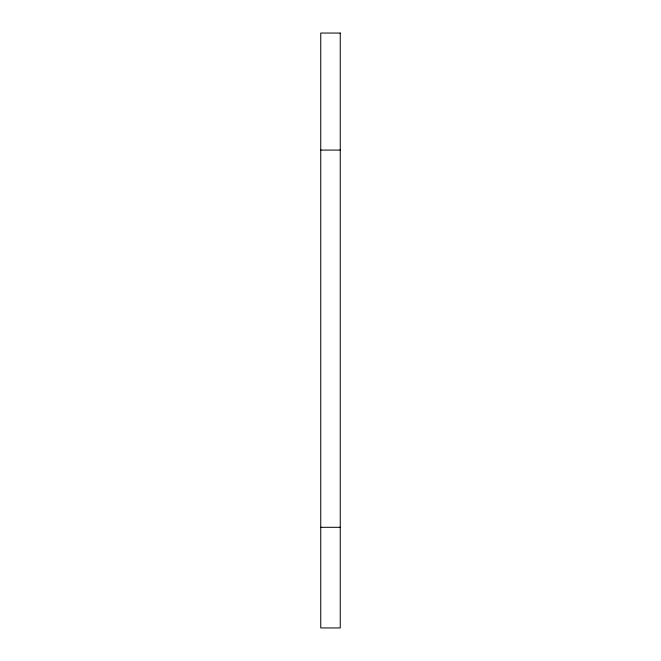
<?xml version="1.0" encoding="UTF-8"?>
<svg xmlns="http://www.w3.org/2000/svg" width="661" height="661" viewBox="0 0 661 661"><rect width="100%" height="100%" fill="white"/><g stroke="black" fill="none" stroke-linecap="round" stroke-linejoin="round"><path stroke-width="0.99" d="M320.75 150.08L340.25 150.08M320.75 527.304L340.25 527.304M340.25 33.05L320.75 33.05L320.75 627.95L340.25 627.95L340.25 33.05"/></g></svg>
